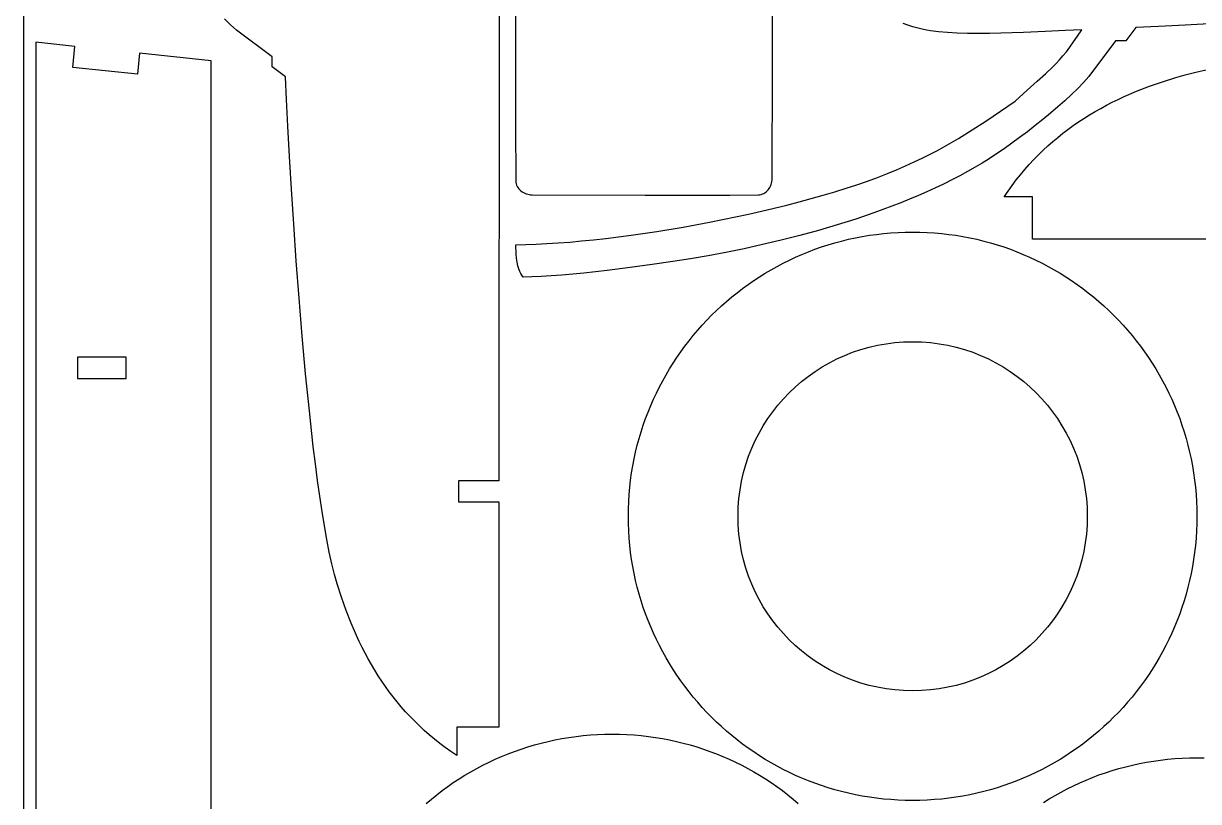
# Model space of a CAD drawing. Extents: x 378 to 958, y 20 to 900.
# Drawn here: x 668 to 812.7, y 714.9 to 810.7 of the extents above; entities that cross this region are included whole.
import ezdxf

# ---------------------------------------------------------------- set-up
doc = ezdxf.new("R2010")
doc.units = 0
doc.layers.get('0').update_dxf_attribs({"linetype": 'CONTINUOUS'})

msp = doc.modelspace()

# ---------------------------------------------------------------- linework, layer by layer
at = {"color": 0}
msp.add_line((668.0131, 900.108069), (668.0131, 20.108069), dxfattribs=at)
at = {"color": 4}
for p, q in [((726.570899, 834.016779), (726.550299, 754.367279)), ((728.593244, 818.88404), (728.574469, 805.101102)), ((760.237657, 805.376477), (760.230924, 812.258738)), ((693.507663, 810.537539), (692.773996, 811.258718)), ((694.218299, 809.879479), (693.507663, 810.537539)), ((776.900925, 810.478121), (776.303087, 810.697256)), ((777.517602, 810.277543), (776.900925, 810.478121)), ((778.153935, 810.096054), (777.517602, 810.277543)), ((804.95594, 810.18569), (803.73504, 808.55179)), ((807.758902, 810.314209), (804.95594, 810.18569)), ((811.046341, 810.481037), (807.758902, 810.314209)), ((814.745863, 810.685676), (811.046341, 810.481037)), ((698.610299, 806.597579), (694.218299, 809.879479)), ((778.81074, 809.93419), (778.153935, 810.096054)), ((779.223119, 809.849425), (778.81074, 809.93419)), ((779.670079, 809.774379), (779.223119, 809.849425)), ((780.658979, 809.651723), (779.670079, 809.774379)), ((781.759919, 809.562793), (780.658979, 809.651723)), ((782.955376, 809.50416), (781.759919, 809.562793)), ((784.227829, 809.472393), (782.955376, 809.50416)), ((785.559757, 809.464064), (784.227829, 809.472393)), ((786.933639, 809.475744), (785.559757, 809.464064)), ((788.331952, 809.504002), (786.933639, 809.475744)), ((791.13179, 809.596538), (788.331952, 809.504002)), ((793.819098, 809.714238), (791.13179, 809.596538)), ((796.253705, 809.829667), (793.819098, 809.714238)), ((798.29544, 809.91539), (796.253705, 809.829667)), ((797.293535, 808.414703), (797.77606, 809.121409)), ((797.77606, 809.121409), (798.29544, 809.91539)), ((674.347526, 807.865953), (669.520926, 808.382353)), ((669.520926, 808.382353), (669.520926, 658.394253)), ((674.078726, 805.281453), (674.347526, 807.865953)), ((796.408469, 807.216313), (796.84022, 807.783572)), ((796.84022, 807.783572), (797.293535, 808.414703)), ((802.47754, 808.53899), (799.19574, 804.14699)), ((803.73504, 808.55179), (802.47754, 808.53899)), ((682.304626, 807.020353), (682.035926, 804.435853)), ((691.106126, 806.082653), (682.304626, 807.020353)), ((691.106126, 660.398353), (691.106126, 806.082653)), ((698.623099, 805.340179), (698.610299, 806.597579)), ((795.16615, 805.780759), (795.57908, 806.226608)), ((795.57908, 806.226608), (795.990638, 806.701225)), ((795.990638, 806.701225), (796.408469, 807.216313)), ((682.035926, 804.435853), (674.078726, 805.281453)), ((700.256999, 804.119279), (698.623099, 805.340179)), ((728.574469, 805.101102), (728.584694, 798.20962)), ((760.190944, 791.61174), (760.237657, 805.376477)), ((792.813329, 803.573497), (793.842673, 804.49881)), ((793.842673, 804.49881), (794.744202, 805.351977)), ((794.744202, 805.351977), (795.16615, 805.780759)), ((809.876197, 804.053228), (811.040017, 804.382568)), ((811.040017, 804.382568), (812.34514, 804.704135)), ((812.34514, 804.704135), (813.782515, 805.017865)), ((700.385519, 801.316299), (700.256999, 804.119279)), ((791.595006, 802.482427), (792.813329, 803.573497)), ((798.537662, 803.436353), (797.816468, 802.702686)), ((799.19574, 804.14699), (798.537662, 803.436353)), ((805.064399, 802.346969), (806.625874, 802.95696)), ((806.625874, 802.95696), (808.229886, 803.524804)), ((808.229886, 803.524804), (809.876197, 804.053228)), ((790.12654, 801.13199), (791.595006, 802.482427)), ((797.039492, 801.9513), (796.214069, 801.187507)), ((797.816468, 802.702686), (797.039492, 801.9513)), ((802.802464, 801.346983), (803.545699, 801.6921)), ((803.545699, 801.6921), (805.064399, 802.346969)), ((700.552347, 798.028845), (700.385519, 801.316299)), ((786.477555, 798.67606), (790.12654, 801.13199)), ((795.347535, 800.416618), (794.447222, 799.643947)), ((796.214069, 801.187507), (795.347535, 800.416618)), ((799.937651, 799.840674), (800.637576, 800.23681)), ((800.637576, 800.23681), (801.348372, 800.619679)), ((801.348372, 800.619679), (802.070012, 800.989623)), ((802.070012, 800.989623), (802.802464, 801.346983)), ((784.794641, 797.578042), (786.477555, 798.67606)), ((793.520466, 798.874804), (792.574602, 798.114502)), ((794.447222, 799.643947), (793.520466, 798.874804)), ((797.247272, 798.116638), (797.90341, 798.569253)), ((797.90341, 798.569253), (798.570539, 799.007236)), ((798.570539, 799.007236), (799.248629, 799.430929)), ((799.248629, 799.430929), (799.937651, 799.840674)), ((700.756985, 794.329309), (700.552347, 798.028845)), ((728.584694, 798.20962), (728.612544, 791.31824)), ((783.129865, 796.542902), (784.794641, 797.578042)), ((791.616964, 797.368353), (790.654887, 796.641668)), ((792.574602, 798.114502), (791.616964, 797.368353)), ((795.345104, 796.667593), (795.968089, 797.16615)), ((795.968089, 797.16615), (796.602155, 797.649051)), ((796.602155, 797.649051), (797.247272, 798.116638)), ((781.426042, 795.552823), (782.286408, 796.043343)), ((782.286408, 796.043343), (783.129865, 796.542902)), ((789.695706, 795.93976), (788.746754, 795.267941)), ((790.654887, 796.641668), (789.695706, 795.93976)), ((794.132495, 795.622151), (794.733229, 796.153041)), ((794.733229, 796.153041), (795.345104, 796.667593)), ((700.998937, 790.290083), (700.756985, 794.329309)), ((778.672002, 794.11322), (779.625987, 794.589988)), ((779.625987, 794.589988), (780.541617, 795.069113)), ((780.541617, 795.069113), (781.426042, 795.552823)), ((787.815367, 794.631522), (786.908879, 794.035816)), ((788.746754, 795.267941), (787.815367, 794.631522)), ((792.397428, 793.928044), (792.964564, 794.509994)), ((792.964564, 794.509994), (793.54293, 795.074582)), ((793.54293, 795.074582), (794.132495, 795.622151)), ((775.50844, 792.67479), (776.620376, 793.157848)), ((776.620376, 793.157848), (777.672514, 793.636582)), ((777.672514, 793.636582), (778.672002, 794.11322)), ((785.19994, 792.98779), (784.255621, 792.453109)), ((786.034625, 793.486135), (785.19994, 792.98779)), ((786.908879, 794.035816), (786.034625, 793.486135)), ((791.296963, 792.710697), (791.841551, 793.328392)), ((791.841551, 793.328392), (792.397428, 793.928044)), ((760.15718, 791.221629), (760.182131, 791.414696)), ((760.182131, 791.414696), (760.190944, 791.61174)), ((771.924022, 791.288941), (773.17342, 791.74441)), ((773.17342, 791.74441), (774.369424, 792.206542)), ((774.369424, 792.206542), (775.50844, 792.67479)), ((782.304637, 791.421236), (781.300257, 790.923895)), ((783.290139, 791.930949), (782.304637, 791.421236)), ((784.255621, 792.453109), (783.290139, 791.930949)), ((789.73123, 790.745939), (790.241773, 791.419812)), ((790.241773, 791.419812), (790.763694, 792.074618)), ((790.763694, 792.074618), (791.296963, 792.710697)), ((701.277704, 785.983559), (700.998937, 790.290083)), ((728.612544, 791.31824), (728.62553, 791.137381)), ((728.62553, 791.137381), (728.661446, 790.96249)), ((728.661446, 790.96249), (728.718605, 790.79435)), ((728.718605, 790.79435), (728.795316, 790.633743)), ((728.795316, 790.633743), (728.88989, 790.481453)), ((728.88989, 790.481453), (729.000638, 790.338263)), ((729.000638, 790.338263), (729.125869, 790.204956)), ((729.125869, 790.204956), (729.263894, 790.082315)), ((729.263894, 790.082315), (729.413025, 789.971123)), ((729.413025, 789.971123), (729.57157, 789.872164)), ((759.30615, 789.85805), (759.449145, 789.962123)), ((759.449145, 789.962123), (759.58144, 790.080814)), ((759.58144, 790.080814), (759.702432, 790.21294)), ((759.702432, 790.21294), (759.811517, 790.357319)), ((759.811517, 790.357319), (759.90809, 790.51277)), ((759.90809, 790.51277), (759.991547, 790.678108)), ((759.991547, 790.678108), (760.061283, 790.852152)), ((760.061283, 790.852152), (760.116696, 791.03372)), ((760.116696, 791.03372), (760.15718, 791.221629)), ((766.464316, 789.544648), (767.891375, 789.967987)), ((767.891375, 789.967987), (769.279407, 790.400181)), ((769.279407, 790.400181), (770.62482, 790.840682)), ((770.62482, 790.840682), (771.924022, 791.288941)), ((779.239435, 789.966034), (778.18528, 789.505367)), ((780.278142, 790.438852), (779.239435, 789.966034)), ((781.300257, 790.923895), (780.278142, 790.438852)), ((788.744397, 789.339628), (789.232095, 790.052658)), ((789.232095, 790.052658), (789.73123, 790.745939)), ((729.57157, 789.872164), (729.737841, 789.78622)), ((729.737841, 789.78622), (729.910148, 789.714074)), ((729.910148, 789.714074), (730.086801, 789.656511)), ((730.086801, 789.656511), (730.266111, 789.614311)), ((730.266111, 789.614311), (730.446389, 789.58826)), ((730.446389, 789.58826), (730.625944, 789.57914)), ((730.625944, 789.57914), (744.539194, 789.533727)), ((744.539194, 789.533727), (751.495735, 789.539385)), ((751.495735, 789.539385), (754.973861, 789.560589)), ((754.973861, 789.560589), (758.451844, 789.59834)), ((758.451844, 789.59834), (758.639269, 789.611587)), ((758.639269, 789.611587), (758.819017, 789.645363)), ((758.819017, 789.645363), (758.990482, 789.698488)), ((758.990482, 789.698488), (759.153062, 789.769777)), ((759.153062, 789.769777), (759.30615, 789.85805)), ((761.9849, 788.333232), (763.507486, 788.726722)), ((763.507486, 788.726722), (765.001823, 789.13071)), ((765.001823, 789.13071), (766.464316, 789.544648)), ((776.035193, 788.620186), (774.941547, 788.195525)), ((777.116818, 789.056775), (776.035193, 788.620186)), ((778.18528, 789.505367), (777.116818, 789.056775)), ((792.241397, 789.338828), (788.744397, 789.339628)), ((792.240297, 784.142528), (792.241397, 789.338828)), ((755.68389, 786.875208), (757.283558, 787.221228)), ((757.283558, 787.221228), (758.869343, 787.579937)), ((758.869343, 787.579937), (760.437655, 787.950788)), ((760.437655, 787.950788), (761.9849, 788.333232)), ((772.722765, 787.381691), (770.469615, 786.614681)), ((774.941547, 788.195525), (772.722765, 787.381691)), ((701.592789, 781.482129), (701.277704, 785.983559)), ((745.995519, 785.096244), (749.218241, 785.628978)), ((749.218241, 785.628978), (752.457277, 786.223427)), ((752.457277, 786.223427), (755.68389, 786.875208)), ((768.19124, 785.893902), (765.896782, 785.218762)), ((770.469615, 786.614681), (768.19124, 785.893902)), ((738.198672, 784.063172), (739.713963, 784.23345)), ((739.713963, 784.23345), (741.254886, 784.422445)), ((741.254886, 784.422445), (742.817847, 784.629607)), ((742.817847, 784.629607), (745.995519, 785.096244)), ((763.595383, 784.588667), (761.296187, 784.003027)), ((765.896782, 785.218762), (763.595383, 784.588667)), ((768.737492, 783.906816), (769.580249, 784.11246)), ((769.580249, 784.11246), (770.430842, 784.297624)), ((770.430842, 784.297624), (771.288996, 784.462033)), ((771.288996, 784.462033), (772.154438, 784.605413)), ((772.154438, 784.605413), (773.026891, 784.727489)), ((773.026891, 784.727489), (773.906081, 784.827985)), ((773.906081, 784.827985), (774.791733, 784.906628)), ((774.791733, 784.906628), (775.683573, 784.963141)), ((775.683573, 784.963141), (776.581326, 784.997251)), ((776.581326, 784.997251), (777.484716, 785.008682)), ((777.484716, 785.008682), (778.388106, 784.997251)), ((778.388106, 784.997251), (779.285858, 784.963141)), ((779.285858, 784.963141), (780.177698, 784.906628)), ((780.177698, 784.906628), (781.06335, 784.827985)), ((781.06335, 784.827985), (781.942541, 784.727489)), ((781.942541, 784.727489), (782.814994, 784.605413)), ((782.814994, 784.605413), (783.680435, 784.462033)), ((783.680435, 784.462033), (784.53859, 784.297624)), ((784.53859, 784.297624), (785.389183, 784.11246)), ((785.389183, 784.11246), (786.231939, 783.906816)), ((819.970997, 784.135328), (792.240297, 784.142528)), ((728.61104, 783.44129), (729.846334, 783.465216)), ((728.683801, 782.286869), (728.61104, 783.44129)), ((729.846334, 783.465216), (731.132405, 783.511694)), ((731.132405, 783.511694), (732.465659, 783.580175)), ((732.465659, 783.580175), (733.842505, 783.670111)), ((733.842505, 783.670111), (735.259351, 783.780955)), ((735.259351, 783.780955), (736.712604, 783.912158)), ((736.712604, 783.912158), (738.198672, 784.063172)), ((756.740974, 782.962736), (754.503242, 782.506901)), ((759.008337, 783.461247), (756.740974, 782.962736)), ((761.296187, 784.003027), (759.008337, 783.461247)), ((764.650877, 782.58102), (765.450328, 782.88494)), ((765.450328, 782.88494), (766.25899, 783.169754)), ((766.25899, 783.169754), (767.076588, 783.435188)), ((767.076588, 783.435188), (767.902847, 783.680967)), ((767.902847, 783.680967), (768.737492, 783.906816)), ((786.231939, 783.906816), (787.066584, 783.680967)), ((787.066584, 783.680967), (787.892843, 783.435188)), ((787.892843, 783.435188), (788.710441, 783.169754)), ((788.710441, 783.169754), (789.519103, 782.88494)), ((789.519103, 782.88494), (790.318555, 782.58102)), ((701.943695, 776.858184), (701.592789, 781.482129)), ((728.722543, 781.774892), (728.683801, 782.286869)), ((728.782052, 781.292602), (728.722543, 781.774892)), ((728.876722, 780.829648), (728.782052, 781.292602)), ((747.941696, 781.369403), (745.419934, 780.997802)), ((750.15324, 781.72089), (747.941696, 781.369403)), ((752.304283, 782.09315), (750.15324, 781.72089)), ((754.503242, 782.506901), (752.304283, 782.09315)), ((761.550676, 781.179782), (762.310536, 781.557376)), ((762.310536, 781.557376), (763.080706, 781.916963)), ((763.080706, 781.916963), (763.860911, 782.258269)), ((763.860911, 782.258269), (764.650877, 782.58102)), ((790.318555, 782.58102), (791.10852, 782.258269)), ((791.10852, 782.258269), (791.888726, 781.916963)), ((791.888726, 781.916963), (792.658896, 781.557376)), ((792.658896, 781.557376), (793.418756, 781.179782)), ((729.020948, 780.375679), (728.876722, 780.829648)), ((729.116141, 780.148828), (729.020948, 780.375679)), ((729.229122, 779.920343), (729.116141, 780.148828)), ((729.361688, 779.688928), (729.229122, 779.920343)), ((737.01849, 779.960081), (734.281009, 779.70579)), ((739.855815, 780.273365), (737.01849, 779.960081)), ((742.690468, 780.625864), (739.855815, 780.273365)), ((745.419934, 780.997802), (742.690468, 780.625864)), ((758.619835, 779.494846), (759.335705, 779.941715)), ((759.335705, 779.941715), (760.062986, 780.371677)), ((760.062986, 780.371677), (760.801401, 780.784458)), ((760.801401, 780.784458), (761.550676, 781.179782)), ((793.418756, 781.179782), (794.16803, 780.784458)), ((794.16803, 780.784458), (794.906446, 780.371677)), ((794.906446, 780.371677), (795.633726, 779.941715)), ((795.633726, 779.941715), (796.349597, 779.494846)), ((729.51564, 779.45329), (729.361688, 779.688928)), ((730.586247, 779.478224), (729.51564, 779.45329)), ((731.745887, 779.530267), (730.586247, 779.478224)), ((732.981745, 779.606946), (731.745887, 779.530267)), ((734.281009, 779.70579), (732.981745, 779.606946)), ((756.543428, 778.055549), (757.223421, 778.551488)), ((757.223421, 778.551488), (757.915648, 779.031346)), ((757.915648, 779.031346), (758.619835, 779.494846)), ((796.349597, 779.494846), (797.053783, 779.031346)), ((797.053783, 779.031346), (797.74601, 778.551488)), ((797.74601, 778.551488), (798.426003, 778.055549)), ((702.329924, 772.184116), (701.943695, 776.858184)), ((754.579602, 776.473987), (755.221244, 777.016523)), ((755.221244, 777.016523), (755.875944, 777.543802)), ((755.875944, 777.543802), (756.543428, 778.055549)), ((798.426003, 778.055549), (799.093487, 777.543802)), ((799.093487, 777.543802), (799.748187, 777.016523)), ((799.748187, 777.016523), (800.389829, 776.473987)), ((753.336595, 775.344241), (753.951294, 775.916468)), ((753.951294, 775.916468), (754.579602, 776.473987)), ((800.389829, 776.473987), (801.018137, 775.916468)), ((801.018137, 775.916468), (801.632837, 775.344241)), ((751.576894, 773.542063), (752.14912, 774.156764)), ((752.14912, 774.156764), (752.735778, 774.757582)), ((752.735778, 774.757582), (753.336595, 775.344241)), ((801.632837, 775.344241), (802.233653, 774.757582)), ((802.233653, 774.757582), (802.820312, 774.156764)), ((802.820312, 774.156764), (803.392537, 773.542063)), ((750.476842, 772.272112), (751.019377, 772.913754)), ((751.019377, 772.913754), (751.576894, 773.542063)), ((803.392537, 773.542063), (803.950055, 772.913754)), ((803.950055, 772.913754), (804.49259, 772.272112)), ((702.750979, 767.532318), (702.329924, 772.184116)), ((749.437819, 770.949926), (749.949564, 771.617411)), ((749.949564, 771.617411), (750.476842, 772.272112)), ((772.111438, 770.831816), (773.151636, 771.071885)), ((773.151636, 771.071885), (774.210413, 771.260957)), ((774.210413, 771.260957), (775.28642, 771.397681)), ((775.28642, 771.397681), (776.378304, 771.480706)), ((776.378304, 771.480706), (777.484716, 771.508682)), ((777.484716, 771.508682), (778.591127, 771.480706)), ((778.591127, 771.480706), (779.683012, 771.397681)), ((779.683012, 771.397681), (780.759018, 771.260957)), ((780.759018, 771.260957), (781.817795, 771.071885)), ((781.817795, 771.071885), (782.857993, 770.831816)), ((804.49259, 772.272112), (805.019867, 771.617411)), ((805.019867, 771.617411), (805.531612, 770.949926)), ((748.462025, 769.577705), (748.941881, 770.269933)), ((748.941881, 770.269933), (749.437819, 770.949926)), ((768.163455, 769.388579), (769.115828, 769.81913)), ((769.115828, 769.81913), (770.092183, 770.204087)), ((770.092183, 770.204087), (771.09117, 770.542099)), ((771.09117, 770.542099), (772.111438, 770.831816)), ((782.857993, 770.831816), (783.878261, 770.542099)), ((783.878261, 770.542099), (784.877248, 770.204087)), ((784.877248, 770.204087), (785.853603, 769.81913)), ((785.853603, 769.81913), (786.805976, 769.388579)), ((805.531612, 770.949926), (806.02755, 770.269933)), ((806.02755, 770.269933), (806.507406, 769.577705)), ((747.551659, 768.157647), (747.998526, 768.873518)), ((747.998526, 768.873518), (748.462025, 769.577705)), ((765.463739, 767.836866), (766.33606, 768.396096)), ((766.33606, 768.396096), (767.236416, 768.913784)), ((767.236416, 768.913784), (768.163455, 769.388579)), ((786.805976, 769.388579), (787.733015, 768.913784)), ((787.733015, 768.913784), (788.633371, 768.396096)), ((788.633371, 768.396096), (789.505692, 767.836866)), ((806.507406, 769.577705), (806.970905, 768.873518)), ((806.970905, 768.873518), (807.417772, 768.157647)), ((703.206362, 762.97518), (702.750979, 767.532318)), ((746.708919, 766.691952), (747.121698, 767.430367)), ((747.121698, 767.430367), (747.551659, 768.157647)), ((763.808604, 766.599184), (764.620803, 767.237445)), ((764.620803, 767.237445), (765.463739, 767.836866)), ((789.505692, 767.836866), (790.348628, 767.237445)), ((790.348628, 767.237445), (791.160828, 766.599184)), ((807.417772, 768.157647), (807.847733, 767.430367)), ((807.847733, 767.430367), (808.260512, 766.691952)), ((745.936005, 765.182818), (746.313596, 765.942677)), ((746.313596, 765.942677), (746.708919, 766.691952)), ((762.281816, 765.211544), (763.028491, 765.923434)), ((763.028491, 765.923434), (763.808604, 766.599184)), ((791.160828, 766.599184), (791.94094, 765.923434)), ((791.94094, 765.923434), (792.687616, 765.211544)), ((808.260512, 766.691952), (808.655835, 765.942677)), ((808.655835, 765.942677), (809.033427, 765.182818)), ((745.235114, 763.632444), (745.576419, 764.412649)), ((745.576419, 764.412649), (745.936005, 765.182818)), ((760.894181, 763.684752), (761.569929, 764.464867)), ((761.569929, 764.464867), (762.281816, 765.211544)), ((792.687616, 765.211544), (793.399503, 764.464867)), ((793.399503, 764.464867), (794.075251, 763.684752)), ((809.033427, 765.182818), (809.393012, 764.412649)), ((809.393012, 764.412649), (809.734317, 763.632444)), ((703.695577, 758.585095), (703.206362, 762.97518)), ((744.608447, 762.043029), (744.912365, 762.842479)), ((744.912365, 762.842479), (745.235114, 763.632444)), ((759.656505, 762.029614), (760.255922, 762.872551)), ((760.255922, 762.872551), (760.894181, 763.684752)), ((794.075251, 763.684752), (794.713509, 762.872551)), ((794.713509, 762.872551), (795.312927, 762.029614)), ((809.734317, 763.632444), (810.057066, 762.842479)), ((810.057066, 762.842479), (810.360985, 762.043029)), ((744.058201, 760.416772), (744.323633, 761.234368)), ((744.323633, 761.234368), (744.608447, 762.043029)), ((758.579594, 760.256937), (759.097278, 761.157293)), ((759.097278, 761.157293), (759.656505, 762.029614)), ((795.312927, 762.029614), (795.872153, 761.157293)), ((795.872153, 761.157293), (796.389838, 760.256937)), ((810.360985, 762.043029), (810.645798, 761.234368)), ((810.645798, 761.234368), (810.911231, 760.416772)), ((743.586575, 758.755872), (743.812423, 759.590515)), ((743.812423, 759.590515), (744.058201, 760.416772)), ((758.104802, 759.329898), (758.579594, 760.256937)), ((796.389838, 760.256937), (796.86463, 759.329898)), ((810.911231, 760.416772), (811.157008, 759.590515)), ((811.157008, 759.590515), (811.382856, 758.755872)), ((703.952715, 756.47532), (703.695577, 758.585095)), ((743.380932, 757.913117), (743.586575, 758.755872)), ((757.289299, 757.401174), (757.674253, 758.377527)), ((757.674253, 758.377527), (758.104802, 759.329898)), ((796.86463, 759.329898), (797.295178, 758.377527)), ((797.295178, 758.377527), (797.680133, 757.401174)), ((811.382856, 758.755872), (811.588499, 757.913117)), ((743.031361, 756.204375), (743.195769, 757.062527)), ((743.195769, 757.062527), (743.380932, 757.913117)), ((756.951289, 756.40219), (757.289299, 757.401174)), ((797.680133, 757.401174), (798.018142, 756.40219)), ((811.588499, 757.913117), (811.773662, 757.062527)), ((811.773662, 757.062527), (811.938071, 756.204375)), ((704.218124, 754.434455), (703.952715, 756.47532)), ((742.765907, 754.466487), (742.887982, 755.338937)), ((742.887982, 755.338937), (743.031361, 756.204375)), ((756.421508, 754.341733), (756.661575, 755.381926)), ((756.661575, 755.381926), (756.951289, 756.40219)), ((798.018142, 756.40219), (798.307856, 755.381926)), ((798.307856, 755.381926), (798.547923, 754.341733)), ((811.938071, 756.204375), (812.08145, 755.338937)), ((812.08145, 755.338937), (812.203525, 754.466487)), ((704.491743, 752.471549), (704.218124, 754.434455)), ((721.553199, 754.368379), (721.552499, 751.770079)), ((726.550299, 754.367279), (721.553199, 754.368379)), ((742.665411, 753.5873), (742.765907, 754.466487)), ((756.232437, 753.282961), (756.421508, 754.341733)), ((798.547923, 754.341733), (798.736994, 753.282961)), ((812.203525, 754.466487), (812.30402, 753.5873)), ((704.773508, 750.595652), (704.491743, 752.471549)), ((742.530256, 751.809815), (742.586769, 752.701651)), ((742.586769, 752.701651), (742.665411, 753.5873)), ((756.095715, 752.206961), (756.232437, 753.282961)), ((798.736994, 753.282961), (798.873717, 752.206961)), ((812.30402, 753.5873), (812.382662, 752.701651)), ((812.382662, 752.701651), (812.439175, 751.809815)), ((721.552499, 751.770079), (726.549599, 751.768979)), ((726.549599, 751.768979), (726.542399, 724.038279)), ((742.484716, 750.008682), (742.496147, 750.912067)), ((742.496147, 750.912067), (742.530256, 751.809815)), ((755.984716, 750.008682), (756.012691, 751.115084)), ((756.012691, 751.115084), (756.095715, 752.206961)), ((798.873717, 752.206961), (798.956741, 751.115084)), ((798.956741, 751.115084), (798.984716, 750.008682)), ((812.439175, 751.809815), (812.473285, 750.912067)), ((812.473285, 750.912067), (812.484716, 750.008682)), ((705.063357, 748.815811), (704.773508, 750.595652)), ((742.496147, 749.105292), (742.484716, 750.008682)), ((756.012691, 748.90227), (755.984716, 750.008682)), ((798.984716, 750.008682), (798.956741, 748.90227)), ((812.484716, 750.008682), (812.473285, 749.105292)), ((705.36123, 747.141077), (705.063357, 748.815811)), ((742.530256, 748.207539), (742.496147, 749.105292)), ((742.586769, 747.315699), (742.530256, 748.207539)), ((756.095715, 747.810385), (756.012691, 748.90227)), ((798.956741, 748.90227), (798.873717, 747.810385)), ((812.439175, 748.207539), (812.382662, 747.315699)), ((812.473285, 749.105292), (812.439175, 748.207539)), ((705.667062, 745.580497), (705.36123, 747.141077)), ((742.665411, 746.430047), (742.586769, 747.315699)), ((756.232437, 746.734377), (756.095715, 747.810385)), ((756.421508, 745.675598), (756.232437, 746.734377)), ((798.736994, 746.734377), (798.547923, 745.675598)), ((798.873717, 747.810385), (798.736994, 746.734377)), ((812.382662, 747.315699), (812.30402, 746.430047)), ((705.980793, 744.143122), (705.667062, 745.580497)), ((742.765907, 745.550857), (742.665411, 746.430047)), ((742.887982, 744.678403), (742.765907, 745.550857)), ((756.661575, 744.635397), (756.421508, 745.675598)), ((798.547923, 745.675598), (798.307856, 744.635397)), ((812.203525, 745.550857), (812.08145, 744.678403)), ((812.30402, 746.430047), (812.203525, 745.550857)), ((706.302359, 742.837999), (705.980793, 744.143122)), ((743.031361, 743.812962), (742.887982, 744.678403)), ((743.195769, 742.954808), (743.031361, 743.812962)), ((756.951289, 743.615127), (756.661575, 744.635397)), ((757.289299, 742.616137), (756.951289, 743.615127)), ((798.018142, 743.615127), (797.680133, 742.616137)), ((798.307856, 744.635397), (798.018142, 743.615127)), ((811.938071, 743.812962), (811.773662, 742.954808)), ((812.08145, 744.678403), (811.938071, 743.812962)), ((706.631699, 741.674179), (706.302359, 742.837999)), ((743.380932, 742.104215), (743.195769, 742.954808)), ((757.674253, 741.639778), (757.289299, 742.616137)), ((797.680133, 742.616137), (797.295178, 741.639778)), ((811.773662, 742.954808), (811.588499, 742.104215)), ((707.160124, 740.027868), (706.631699, 741.674179)), ((743.586575, 741.261458), (743.380932, 742.104215)), ((743.812423, 740.426813), (743.586575, 741.261458)), ((758.104802, 740.687402), (757.674253, 741.639778)), ((797.295178, 741.639778), (796.86463, 740.687402)), ((811.382856, 741.261458), (811.157008, 740.426813)), ((811.588499, 742.104215), (811.382856, 741.261458)), ((707.727967, 738.423855), (707.160124, 740.027868)), ((744.058201, 739.600554), (743.812423, 740.426813)), ((744.323633, 738.782956), (744.058201, 739.600554)), ((758.579594, 739.760359), (758.104802, 740.687402)), ((759.097278, 738.859999), (758.579594, 739.760359)), ((796.389838, 739.760359), (795.872153, 738.859999)), ((796.86463, 740.687402), (796.389838, 739.760359)), ((810.911231, 739.600554), (810.645798, 738.782956)), ((811.157008, 740.426813), (810.911231, 739.600554)), ((708.337958, 736.86238), (707.727967, 738.423855)), ((744.608447, 737.974294), (744.323633, 738.782956)), ((744.912365, 737.174843), (744.608447, 737.974294)), ((759.656505, 737.987673), (759.097278, 738.859999)), ((760.255922, 737.144733), (759.656505, 737.987673)), ((795.312927, 737.987673), (794.713509, 737.144733)), ((795.872153, 738.859999), (795.312927, 737.987673)), ((810.360985, 737.974294), (810.057066, 737.174843)), ((810.645798, 738.782956), (810.360985, 737.974294)), ((708.992827, 735.34368), (708.337958, 736.86238)), ((745.235114, 736.384877), (744.912365, 737.174843)), ((745.576419, 735.604672), (745.235114, 736.384877)), ((760.894181, 736.332529), (760.255922, 737.144733)), ((794.713509, 737.144733), (794.075251, 736.332529)), ((809.734317, 736.384877), (809.393012, 735.604672)), ((810.057066, 737.174843), (809.734317, 736.384877)), ((709.337944, 734.600445), (708.992827, 735.34368)), ((745.936005, 734.834502), (745.576419, 735.604672)), ((761.569929, 735.552412), (760.894181, 736.332529)), ((762.281816, 734.805732), (761.569929, 735.552412)), ((793.399503, 735.552412), (792.687616, 734.805732)), ((794.075251, 736.332529), (793.399503, 735.552412)), ((809.393012, 735.604672), (809.033427, 734.834502)), ((709.695304, 733.867993), (709.337944, 734.600445)), ((710.065248, 733.146354), (709.695304, 733.867993)), ((746.313596, 734.074642), (745.936005, 734.834502)), ((746.708919, 733.325367), (746.313596, 734.074642)), ((763.028491, 734.09384), (762.281816, 734.805732)), ((763.808604, 733.418087), (763.028491, 734.09384)), ((791.94094, 734.09384), (791.160828, 733.418087)), ((792.687616, 734.805732), (791.94094, 734.09384)), ((808.655835, 734.074642), (808.260512, 733.325367)), ((809.033427, 734.834502), (808.655835, 734.074642)), ((710.448118, 732.435557), (710.065248, 733.146354)), ((710.844254, 731.735633), (710.448118, 732.435557)), ((747.121698, 732.586952), (746.708919, 733.325367)), ((747.551659, 731.859671), (747.121698, 732.586952)), ((764.620803, 732.779824), (763.808604, 733.418087)), ((765.463739, 732.180402), (764.620803, 732.779824)), ((766.33606, 731.621171), (765.463739, 732.180402)), ((789.505692, 732.180402), (788.633371, 731.621171)), ((790.348628, 732.779824), (789.505692, 732.180402)), ((791.160828, 733.418087), (790.348628, 732.779824)), ((807.847733, 732.586952), (807.417772, 731.859671)), ((808.260512, 733.325367), (807.847733, 732.586952)), ((711.253998, 731.046611), (710.844254, 731.735633)), ((711.677691, 730.36852), (711.253998, 731.046611)), ((747.998526, 731.143801), (747.551659, 731.859671)), ((748.462025, 730.439614), (747.998526, 731.143801)), ((767.236416, 731.103483), (766.33606, 731.621171)), ((768.163455, 730.628687), (767.236416, 731.103483)), ((769.115828, 730.198135), (768.163455, 730.628687)), ((786.805976, 730.628687), (785.853603, 730.198135)), ((787.733015, 731.103483), (786.805976, 730.628687)), ((788.633371, 731.621171), (787.733015, 731.103483)), ((806.970905, 731.143801), (806.507406, 730.439614)), ((807.417772, 731.859671), (806.970905, 731.143801)), ((712.115674, 729.701391), (711.677691, 730.36852)), ((712.568289, 729.045254), (712.115674, 729.701391)), ((748.941881, 729.747387), (748.462025, 730.439614)), ((749.437819, 729.067394), (748.941881, 729.747387)), ((770.092183, 729.813177), (769.115828, 730.198135)), ((771.09117, 729.475164), (770.092183, 729.813177)), ((772.111438, 729.185448), (771.09117, 729.475164)), ((773.151636, 728.945378), (772.111438, 729.185448)), ((782.857993, 729.185448), (781.817795, 728.945378)), ((783.878261, 729.475164), (782.857993, 729.185448)), ((784.877248, 729.813177), (783.878261, 729.475164)), ((785.853603, 730.198135), (784.877248, 729.813177)), ((806.02755, 729.747387), (805.531612, 729.067394)), ((806.507406, 730.439614), (806.02755, 729.747387)), ((713.035876, 728.400137), (712.568289, 729.045254)), ((713.518778, 727.766071), (713.035876, 728.400137)), ((714.017334, 727.143086), (713.518778, 727.766071)), ((749.949564, 728.39991), (749.437819, 729.067394)), ((750.476842, 727.74521), (749.949564, 728.39991)), ((751.019377, 727.103568), (750.476842, 727.74521)), ((774.210413, 728.756306), (773.151636, 728.945378)), ((775.28642, 728.619582), (774.210413, 728.756306)), ((776.378304, 728.536557), (775.28642, 728.619582)), ((777.484716, 728.508582), (776.378304, 728.536557)), ((778.591127, 728.536557), (777.484716, 728.508582)), ((779.683012, 728.619582), (778.591127, 728.536557)), ((780.759018, 728.756306), (779.683012, 728.619582)), ((781.817795, 728.945378), (780.759018, 728.756306)), ((804.49259, 727.74521), (803.950055, 727.103568)), ((805.019867, 728.39991), (804.49259, 727.74521)), ((805.531612, 729.067394), (805.019867, 728.39991)), ((714.531886, 726.531211), (714.017334, 727.143086)), ((715.062776, 725.930476), (714.531886, 726.531211)), ((751.576894, 726.47526), (751.019377, 727.103568)), ((752.14912, 725.860561), (751.576894, 726.47526)), ((803.392537, 726.47526), (802.820312, 725.860561)), ((803.950055, 727.103568), (803.392537, 726.47526)), ((715.610345, 725.340911), (715.062776, 725.930476)), ((716.174934, 724.762546), (715.610345, 725.340911)), ((752.735778, 725.259744), (752.14912, 725.860561)), ((753.336595, 724.673086), (752.735778, 725.259744)), ((802.233653, 725.259744), (801.632837, 724.673086)), ((802.820312, 725.860561), (802.233653, 725.259744)), ((716.756883, 724.19541), (716.174934, 724.762546)), ((717.356535, 723.639533), (716.756883, 724.19541)), ((717.97423, 723.094945), (717.356535, 723.639533)), ((721.346099, 724.039379), (721.345299, 720.542379)), ((726.542399, 724.038279), (721.346099, 724.039379)), ((753.951294, 724.10086), (753.336595, 724.673086)), ((754.579602, 723.543343), (753.951294, 724.10086)), ((755.221244, 723.000808), (754.579602, 723.543343)), ((800.389829, 723.543343), (799.748187, 723.000808)), ((801.018137, 724.10086), (800.389829, 723.543343)), ((801.632837, 724.673086), (801.018137, 724.10086)), ((718.61031, 722.561675), (717.97423, 723.094945)), ((719.265115, 722.039754), (718.61031, 722.561675)), ((719.938988, 721.529211), (719.265115, 722.039754)), ((730.918595, 721.855777), (731.75324, 722.081625)), ((731.75324, 722.081625), (732.595997, 722.287268)), ((732.595997, 722.287268), (733.44659, 722.472431)), ((733.44659, 722.472431), (734.304744, 722.63684)), ((734.304744, 722.63684), (735.170186, 722.780219)), ((735.170186, 722.780219), (736.042639, 722.902294)), ((736.042639, 722.902294), (736.921829, 723.00279)), ((736.921829, 723.00279), (737.807482, 723.081431)), ((737.807482, 723.081431), (738.699321, 723.137944)), ((738.699321, 723.137944), (739.597074, 723.172054)), ((739.597074, 723.172054), (740.500464, 723.183485)), ((740.500464, 723.183485), (741.403854, 723.172054)), ((741.403854, 723.172054), (742.301606, 723.137944)), ((742.301606, 723.137944), (743.193446, 723.081431)), ((743.193446, 723.081431), (744.079098, 723.00279)), ((744.079098, 723.00279), (744.958289, 722.902294)), ((744.958289, 722.902294), (745.830742, 722.780219)), ((745.830742, 722.780219), (746.696183, 722.63684)), ((746.696183, 722.63684), (747.554338, 722.472431)), ((747.554338, 722.472431), (748.404931, 722.287268)), ((748.404931, 722.287268), (749.247687, 722.081625)), ((749.247687, 722.081625), (750.082332, 721.855777)), ((755.875944, 722.47353), (755.221244, 723.000808)), ((756.543428, 721.961785), (755.875944, 722.47353)), ((757.223421, 721.465847), (756.543428, 721.961785)), ((798.426003, 721.961785), (797.74601, 721.465847)), ((799.093487, 722.47353), (798.426003, 721.961785)), ((799.748187, 723.000808), (799.093487, 722.47353)), ((720.632269, 721.030076), (719.938988, 721.529211)), ((721.345299, 720.542379), (720.632269, 721.030076)), ((726.876659, 720.433086), (727.666625, 720.755835)), ((727.666625, 720.755835), (728.466076, 721.059754)), ((728.466076, 721.059754), (729.274738, 721.344567)), ((729.274738, 721.344567), (730.092336, 721.61)), ((730.092336, 721.61), (730.918595, 721.855777)), ((750.082332, 721.855777), (750.908591, 721.61)), ((750.908591, 721.61), (751.726189, 721.344567)), ((751.726189, 721.344567), (752.534851, 721.059754)), ((752.534851, 721.059754), (753.334303, 720.755835)), ((753.334303, 720.755835), (754.124268, 720.433086)), ((757.915648, 720.985991), (757.223421, 721.465847)), ((758.619835, 720.522492), (757.915648, 720.985991)), ((759.335705, 720.075625), (758.619835, 720.522492)), ((796.349597, 720.522492), (795.633726, 720.075625)), ((797.053783, 720.985991), (796.349597, 720.522492)), ((797.74601, 721.465847), (797.053783, 720.985991)), ((723.817149, 718.959281), (724.566424, 719.354604)), ((724.566424, 719.354604), (725.326284, 719.732196)), ((725.326284, 719.732196), (726.096454, 720.091781)), ((726.096454, 720.091781), (726.876659, 720.433086)), ((754.124268, 720.433086), (754.904474, 720.091781)), ((754.904474, 720.091781), (755.674644, 719.732196)), ((755.674644, 719.732196), (756.434504, 719.354604)), ((756.434504, 719.354604), (757.183779, 718.959281)), ((760.062986, 719.645664), (759.335705, 720.075625)), ((760.801401, 719.232885), (760.062986, 719.645664)), ((761.550676, 718.837562), (760.801401, 719.232885)), ((794.16803, 719.232885), (793.418756, 718.837562)), ((794.906446, 719.645664), (794.16803, 719.232885)), ((795.633726, 720.075625), (794.906446, 719.645664)), ((802.87765, 718.945541), (803.712295, 719.171389)), ((803.712295, 719.171389), (804.555052, 719.377032)), ((804.555052, 719.377032), (805.405645, 719.562195)), ((805.405645, 719.562195), (806.263799, 719.726603)), ((806.263799, 719.726603), (807.129241, 719.869983)), ((807.129241, 719.869983), (808.001694, 719.992057)), ((808.001694, 719.992057), (808.880884, 720.092553)), ((808.880884, 720.092553), (809.766537, 720.171195)), ((809.766537, 720.171195), (810.658376, 720.227708)), ((810.658376, 720.227708), (811.556129, 720.261818)), ((811.556129, 720.261818), (812.459519, 720.273249)), ((812.459519, 720.273249), (813.362909, 720.261818)), ((720.931396, 717.206175), (721.635583, 717.669674)), ((721.635583, 717.669674), (722.351453, 718.116541)), ((722.351453, 718.116541), (723.078734, 718.546502)), ((723.078734, 718.546502), (723.817149, 718.959281)), ((757.183779, 718.959281), (757.922194, 718.546502)), ((757.922194, 718.546502), (758.649474, 718.116541)), ((758.649474, 718.116541), (759.365345, 717.669674)), ((759.365345, 717.669674), (760.069531, 717.206175)), ((762.310536, 718.45997), (761.550676, 718.837562)), ((763.080706, 718.100385), (762.310536, 718.45997)), ((763.860911, 717.75908), (763.080706, 718.100385)), ((764.650877, 717.436331), (763.860911, 717.75908)), ((791.10852, 717.75908), (790.318555, 717.436331)), ((791.888726, 718.100385), (791.10852, 717.75908)), ((792.658896, 718.45997), (791.888726, 718.100385)), ((793.418756, 718.837562), (792.658896, 718.45997)), ((798.835714, 717.52285), (799.62568, 717.845599)), ((799.62568, 717.845599), (800.425131, 718.149518)), ((800.425131, 718.149518), (801.233793, 718.434331)), ((801.233793, 718.434331), (802.051391, 718.699764)), ((802.051391, 718.699764), (802.87765, 718.945541)), ((718.891692, 715.718636), (719.559176, 716.230381)), ((719.559176, 716.230381), (720.239169, 716.726319)), ((720.239169, 716.726319), (720.931396, 717.206175)), ((760.069531, 717.206175), (760.761758, 716.726319)), ((760.761758, 716.726319), (761.441751, 716.230381)), ((761.441751, 716.230381), (762.109235, 715.718636)), ((765.450328, 717.132412), (764.650877, 717.436331)), ((766.25899, 716.847599), (765.450328, 717.132412)), ((767.076588, 716.582167), (766.25899, 716.847599)), ((767.902847, 716.336389), (767.076588, 716.582167)), ((768.737492, 716.110541), (767.902847, 716.336389)), ((769.580249, 715.904898), (768.737492, 716.110541)), ((786.231939, 716.110541), (785.389183, 715.904898)), ((787.066584, 716.336389), (786.231939, 716.110541)), ((787.892843, 716.582167), (787.066584, 716.336389)), ((788.710441, 716.847599), (787.892843, 716.582167)), ((789.519103, 717.132412), (788.710441, 716.847599)), ((790.318555, 717.436331), (789.519103, 717.132412)), ((795.776204, 716.049045), (796.525479, 716.444368)), ((796.525479, 716.444368), (797.285339, 716.82196)), ((797.285339, 716.82196), (798.055509, 717.181545)), ((798.055509, 717.181545), (798.835714, 717.52285)), ((717.59535, 714.648824), (718.236992, 715.191359)), ((718.236992, 715.191359), (718.891692, 715.718636)), ((762.109235, 715.718636), (762.763935, 715.191359)), ((762.763935, 715.191359), (763.405577, 714.648824)), ((770.430842, 715.719735), (769.580249, 715.904898)), ((771.288996, 715.555327), (770.430842, 715.719735)), ((772.154438, 715.411948), (771.288996, 715.555327)), ((773.026891, 715.289873), (772.154438, 715.411948)), ((773.906081, 715.189377), (773.026891, 715.289873)), ((774.791733, 715.110735), (773.906081, 715.189377)), ((775.683573, 715.054222), (774.791733, 715.110735)), ((776.581326, 715.020112), (775.683573, 715.054222)), ((777.484716, 715.008682), (776.581326, 715.020112)), ((778.388106, 715.020112), (777.484716, 715.008682)), ((779.285858, 715.054222), (778.388106, 715.020112)), ((780.177698, 715.110735), (779.285858, 715.054222)), ((781.06335, 715.189377), (780.177698, 715.110735)), ((781.942541, 715.289873), (781.06335, 715.189377)), ((782.814994, 715.411948), (781.942541, 715.289873)), ((783.680435, 715.555327), (782.814994, 715.411948)), ((784.53859, 715.719735), (783.680435, 715.555327)), ((785.389183, 715.904898), (784.53859, 715.719735)), ((793.594638, 714.759438), (794.310509, 715.206305)), ((794.310509, 715.206305), (795.037789, 715.636266)), ((795.037789, 715.636266), (795.776204, 716.049045))]:
    msp.add_line(p, q, dxfattribs=at)
at = {"color": 7}
for p, q in [((680.641426, 769.585553), (674.641826, 769.585553)), ((674.641826, 769.585553), (674.641826, 766.985653)), ((680.641426, 766.985653), (680.641426, 769.585553)), ((674.641826, 766.985653), (680.641426, 766.985653))]:
    msp.add_line(p, q, dxfattribs=at)

doc.saveas('drawing.dxf')
